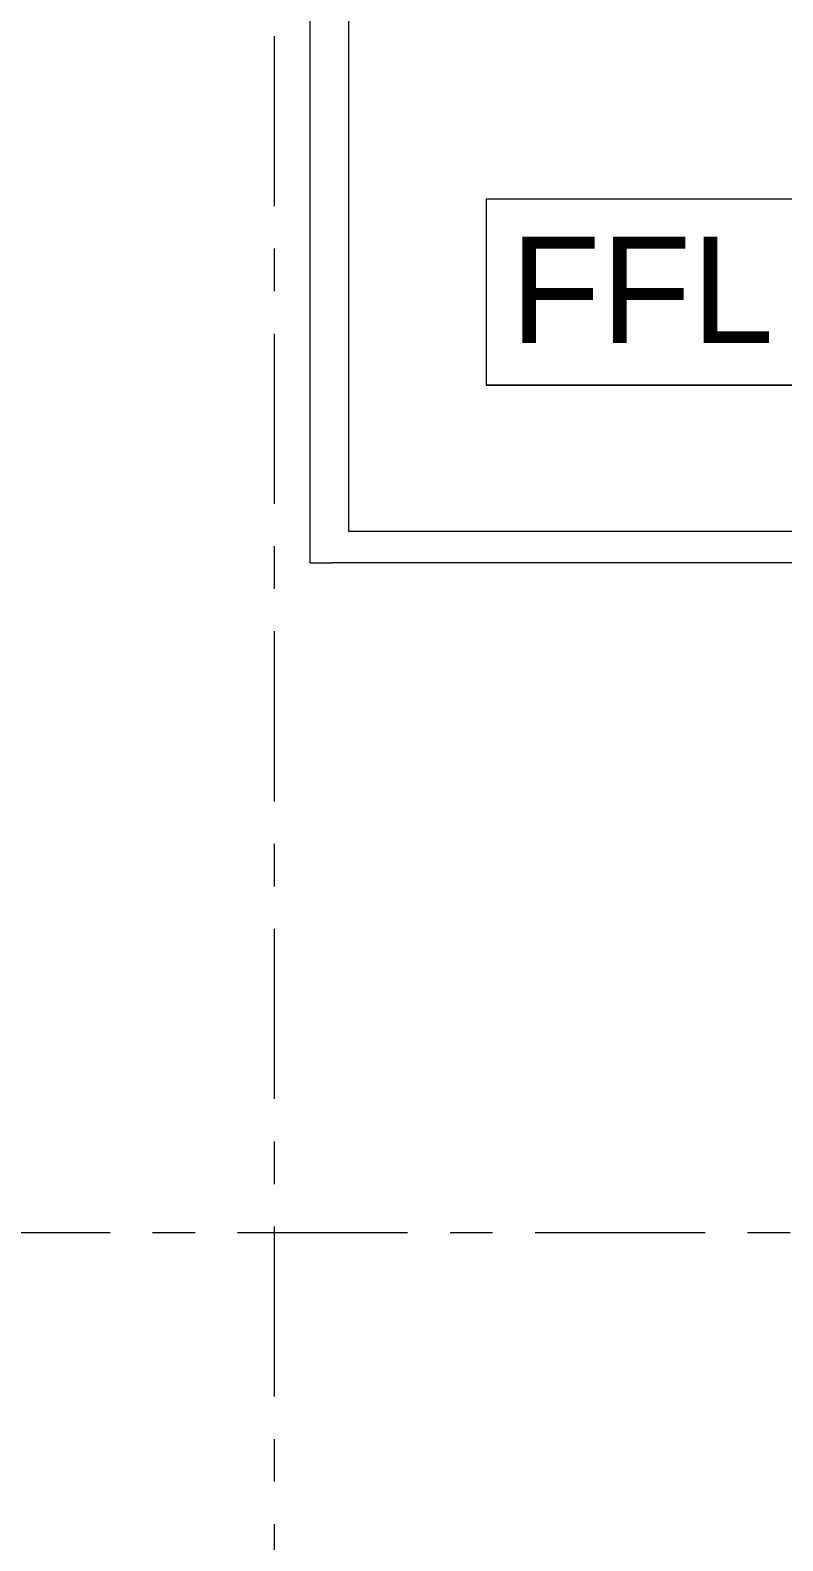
# Model space of a CAD drawing. Header units: millimetres. Extents: x 401980 to 1130603, y 21610 to 442280.
# Drawn here: x 926416 to 929957, y 161071 to 168176 of the extents above; entities that cross this region are included whole.
import ezdxf

# ---------------------------------------------------------------- set-up
doc = ezdxf.new("R2010")
doc.units = ezdxf.units.MM
doc.header["$LTSCALE"] = 100
doc.linetypes.add('IDA - Grid Line', pattern=[14, 8, -2, 2, -2])
for name, color, linetype, lineweight in [('A-_ANOT----_D-1', 8, 'Continuous', 9), ('A-_WALL----_E', 8, 'Continuous', 9), ('S-_ANOTGRID_E-1', 8, 'IDA - Grid Line', 9)]:
    doc.layers.add(name, color=color, linetype=linetype, lineweight=lineweight)
doc.layers.add('E-P-Iso-DB', color=1, linetype='Continuous')
doc.styles.add('Arial_1', font='arial.ttf', dxfattribs={"height": 500})

# ---------------------------------------------------------------- blocks, each defined once
blk = doc.blocks.new('Archi 3')
at = {"layer": 'A-_ANOT----_D-1', "color": 8}
for p, q in [((932561.6, 167382.3), (928561.6, 167382.3)), ((928561.6, 167382.3), (928561.6, 166507.3)), ((932561.6, 167382.3), (928561.6, 167382.3)), ((928561.6, 167382.3), (928561.6, 166507.3)), ((928561.6, 166507.3), (932561.6, 166507.3)), ((933013.8, 166507.3), (928561.6, 166507.3)), ((928561.6, 166507.3), (932561.6, 166507.3)), ((933013.8, 166507.3), (928561.6, 166507.3))]:
    blk.add_line(p, q, dxfattribs=at)
at = {"layer": 'A-_WALL----_E', "color": 8}
for p, q in [((927914, 184395.7), (927914, 165820.7)), ((927734, 165670.7), (927734, 184245.7)), ((927914, 165820.7), (931714, 165820.7)), ((927734, 165670.7), (927839, 165670.7)), ((931714, 165670.7), (927839, 165670.7))]:
    blk.add_line(p, q, dxfattribs=at)
at = {"layer": 'S-_ANOTGRID_E-1', "color": 8}
for p, q in [((927564, 203149), (927564, 100313.8)), ((910591.8, 162520.7), (957417, 162520.7))]:
    blk.add_line(p, q, dxfattribs=at)
at = {"layer": 'A-_ANOT----_D-1', "color": 8, "style": 'Arial_1'}
blk.add_text('FFL 38.440', height=500, dxfattribs=at).set_placement((928674, 166704.9))
blk.add_text('FFL 38.440', height=500, dxfattribs=at).set_placement((928674, 166704.9))

msp = doc.modelspace()

# ---------------------------------------------------------------- block references
at = {"layer": 'E-P-Iso-DB', "color": 8}
msp.add_blockref('Archi 3', (0, 0), dxfattribs=at)

doc.saveas('drawing.dxf')
